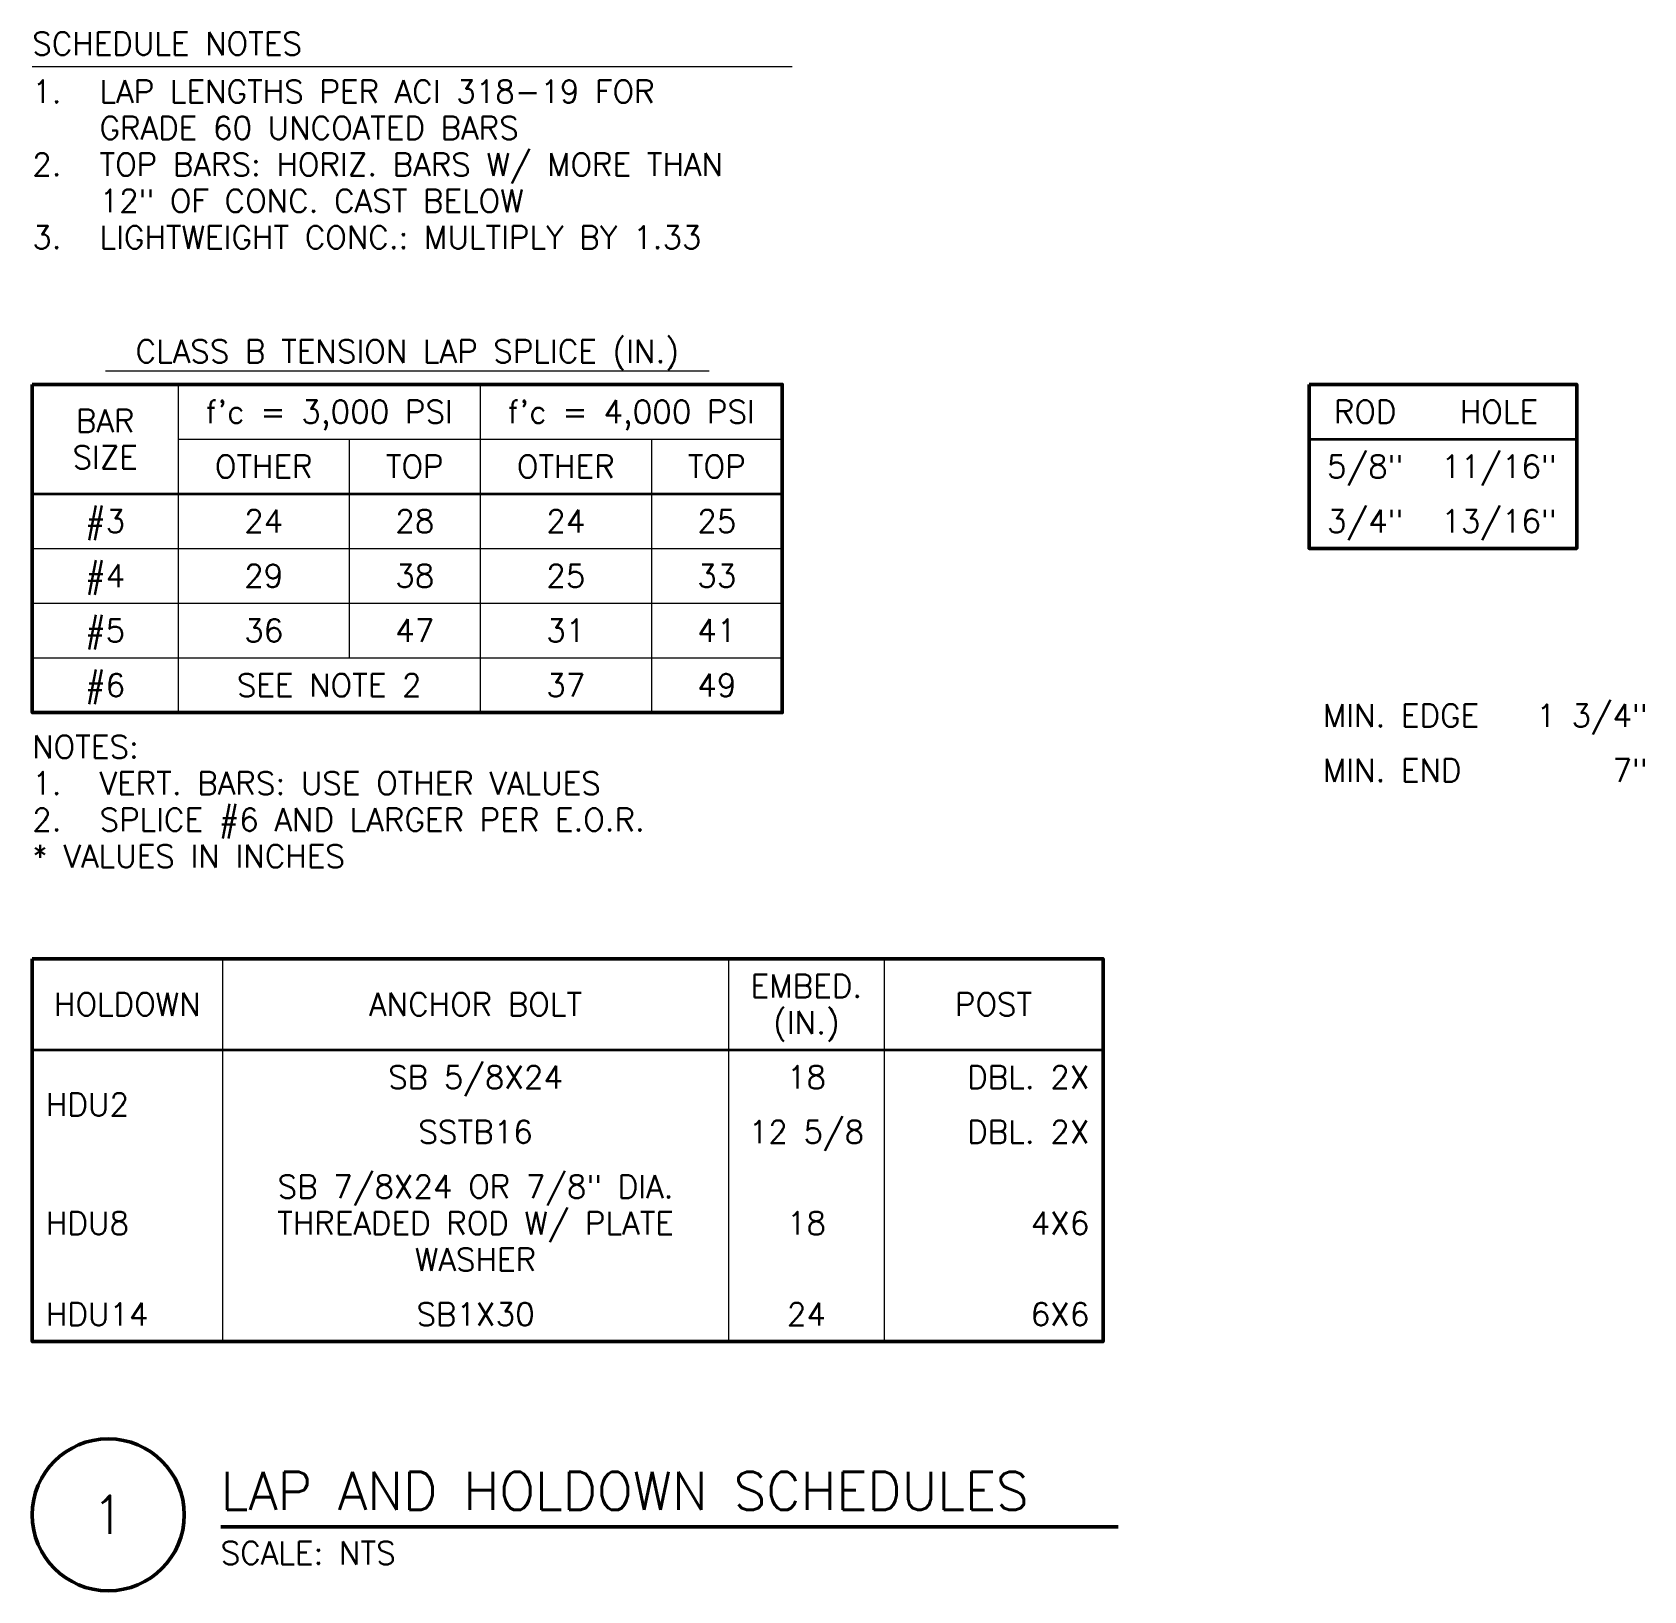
# Model space of a CAD drawing. Header units: inches. Extents: x 0 to 6.63, y -4.96 to 1.45.
import ezdxf
from ezdxf.enums import TextEntityAlignment as Align

# ---------------------------------------------------------------- set-up
doc = ezdxf.new("R2010")
doc.units = ezdxf.units.IN
doc.header["$MEASUREMENT"] = 0
doc.layers.add('S-ANNO-NOTE', color=7, linetype='CONTINUOUS', lineweight=18)
doc.layers.add('S-ANNO-TTLB', color=7, linetype='CONTINUOUS', lineweight=50)
doc.styles.add('KERF', font='romans.shx')

msp = doc.modelspace()

# ---------------------------------------------------------------- linework, layer by layer
at = {"layer": 'S-ANNO-NOTE', "lineweight": 18}
for points in [[(0, 1.307813), (3.125, 1.307813)], [(0.300893, 0.05625), (2.783036, 0.05625)], [(0.6, 0), (0.6, -1.35)], [(1.841964, 0), (1.841964, -1.35)], [(0.6, -0.225), (3.083929, -0.225)], [(1.303571, -0.225), (1.303571, -1.125)], [(2.545536, -0.225), (2.545536, -1.35)], [(0, -0.675), (3.083929, -0.675)], [(0, -0.9), (3.083929, -0.9)], [(0, -1.125), (3.083929, -1.125)], [(0.782143, -2.3625), (0.782143, -3.9375)], [(2.863393, -2.3625), (2.863393, -3.9375)], [(3.502679, -2.3625), (3.502679, -3.9375)]]:
    msp.add_lwpolyline(points, dxfattribs=at)
at = {"layer": 'S-ANNO-NOTE', "lineweight": 50}
for points in [[(0, 0), (3.083929, 0), (3.083929, -1.35), (0, -1.35)], [(5.25, 0), (6.35, 0), (6.35, -0.675), (5.25, -0.675)], [(0, -2.3625), (4.402679, -2.3625), (4.402679, -3.9375), (0, -3.9375)]]:
    msp.add_lwpolyline(points, close=True, dxfattribs=at)
at = {"layer": 'S-ANNO-NOTE', "lineweight": 35}
for points in [[(5.25, -0.225), (6.35, -0.225)], [(0, -0.45), (3.083929, -0.45)], [(0, -2.7375), (4.402679, -2.7375)]]:
    msp.add_lwpolyline(points, dxfattribs=at)
at = {"layer": 'S-ANNO-TTLB', "lineweight": 50}
msp.add_lwpolyline([(0, -4.65, 1), (0.625, -4.65, 1)], format="xyb", close=True, dxfattribs=at)
msp.add_lwpolyline([(0.775, -4.7), (4.465476, -4.7)], dxfattribs=at)

# ---------------------------------------------------------------- texts
at = {"layer": 'S-ANNO-NOTE', "lineweight": 18, "style": 'KERF'}
for s, p in [('SCHEDULE NOTES', (0, 1.354688)), ('1.', (0, 1.157813)), ('LAP LENGTHS PER ACI 318-19 FOR', (0.276786, 1.157813)), ('GRADE 60 UNCOATED BARS', (0.276786, 1.007813)), ('2.', (0, 0.857813)), ('TOP BARS: HORIZ. BARS W/ MORE THAN', (0.276786, 0.857813)), ('12" OF CONC. CAST BELOW', (0.276786, 0.707813)), ('3.', (0, 0.557813)), ('LIGHTWEIGHT CONC.: MULTIPLY BY 1.33', (0.276786, 0.557813)), ('MIN. EDGE', (5.30625, -1.409375)), ('NOTES:', (0, -1.5375)), ('MIN. END', (5.30625, -1.634375)), ('1.', (0, -1.6875)), ('VERT. BARS: USE OTHER VALUES', (0.276786, -1.6875)), ('2.', (0, -1.8375)), ('SPLICE #6 AND LARGER PER E.O.R.', (0.276786, -1.8375)), ('* VALUES IN INCHES', (0, -1.9875)), ('HDU2', (0.05625, -3.009375)), ('HDU8', (0.05625, -3.496875)), ('HDU14', (0.05625, -3.871875))]:
    msp.add_text(s, height=0.09375, dxfattribs=at).set_placement(p)
for s, p in [('CLASS B TENSION LAP SPLICE (IN.)', (1.541964, 0.089062)), ("f'c = 3,000 PSI", (1.220982, -0.159375)), ("f'c = 4,000 PSI", (2.462946, -0.159375)), ('ROD', (5.480357, -0.159375)), ('HOLE', (6.030357, -0.159375)), ('BAR', (0.3, -0.196875)), ('SIZE', (0.3, -0.346875)), ('OTHER', (0.951786, -0.384375)), ('TOP', (1.572768, -0.384375)), ('OTHER', (2.19375, -0.384375)), ('TOP', (2.814732, -0.384375)), ('5/8"', (5.480357, -0.384375)), ('11/16"', (6.030357, -0.384375)), ('#3', (0.3, -0.609375)), ('24', (0.951786, -0.609375)), ('28', (1.572768, -0.609375)), ('24', (2.19375, -0.609375)), ('25', (2.814732, -0.609375)), ('3/4"', (5.480357, -0.609375)), ('13/16"', (6.030357, -0.609375)), ('#4', (0.3, -0.834375)), ('29', (0.951786, -0.834375)), ('38', (1.572768, -0.834375)), ('25', (2.19375, -0.834375)), ('33', (2.814732, -0.834375)), ('#5', (0.3, -1.059375)), ('36', (0.951786, -1.059375)), ('47', (1.572768, -1.059375)), ('31', (2.19375, -1.059375)), ('41', (2.814732, -1.059375)), ('#6', (0.3, -1.284375)), ('SEE NOTE 2', (1.220982, -1.284375)), ('37', (2.19375, -1.284375)), ('49', (2.814732, -1.284375)), ('EMBED.', (3.183036, -2.521875)), ('HOLDOWN', (0.391071, -2.596875)), ('ANCHOR BOLT', (1.822768, -2.596875)), ('POST', (3.952679, -2.596875)), ('(IN.)', (3.183036, -2.671875)), ('SB 5/8X24', (1.822768, -2.896875)), ('18', (3.183036, -2.896875)), ('SSTB16', (1.822768, -3.121875)), ('12 5/8', (3.183036, -3.121875)), ('SB 7/8X24 OR 7/8" DIA.', (1.822768, -3.346875)), ('THREADED ROD W/ PLATE', (1.822768, -3.496875)), ('18', (3.183036, -3.496875)), ('WASHER', (1.822768, -3.646875)), ('SB1X30', (1.822768, -3.871875)), ('24', (3.183036, -3.871875))]:
    msp.add_text(s, height=0.09375, dxfattribs=at).set_placement(p, align=Align.CENTER)
for s, p in [('1 3/4"', (6.641964, -1.409375)), ('7"', (6.641964, -1.634375)), ('DBL. 2X', (4.346429, -2.896875)), ('DBL. 2X', (4.346429, -3.121875)), ('4X6', (4.346429, -3.496875)), ('6X6', (4.346429, -3.871875))]:
    msp.add_text(s, height=0.09375, dxfattribs=at).set_placement(p, align=Align.RIGHT)
at = {"layer": 'S-ANNO-TTLB', "lineweight": 50, "style": 'KERF'}
msp.add_text('LAP AND HOLDOWN SCHEDULES', height=0.15625, dxfattribs=at).set_placement((0.775, -4.63))
msp.add_text('1', height=0.15625, dxfattribs=at).set_placement((0.3125, -4.65), align=Align.MIDDLE_CENTER)
at = {"layer": 'S-ANNO-TTLB', "lineweight": 18, "style": 'KERF'}
msp.add_text('SCALE: NTS', height=0.09375, dxfattribs=at).set_placement((0.775, -4.85375))

doc.saveas('drawing.dxf')
